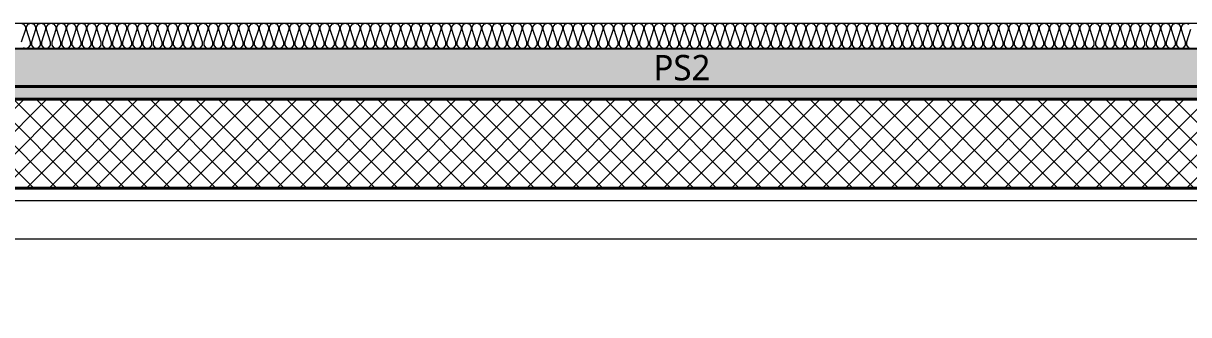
# Model space of a CAD drawing. Header units: millimetres. Extents: x 0 to 420000, y 0 to 297000.
# Drawn here: x 268913 to 273513, y 177200 to 178350 of the extents above; entities that cross this region are included whole.
import ezdxf
from ezdxf.enums import TextEntityAlignment as Align

# ---------------------------------------------------------------- set-up
doc = ezdxf.new("R2010")
doc.units = ezdxf.units.MM
doc.linetypes.add('CEN', pattern=[62, 60, -1, 0, -1])
for name, color, linetype, lineweight in [('A-AXIS-LINE', 1, 'CEN', 15), ('A-CONC-LIN1', 2, 'Continuous', 40), ('A-CONC-LIN2', 7, 'Continuous', 25), ('A-XXXX-INSL1', 15, 'Continuous', 18), ('A-XXXX-INSL2', 8, 'Continuous', 18)]:
    doc.layers.add(name, color=color, linetype=linetype, lineweight=lineweight)
doc.layers.add('A-CONC-SOLD', color=253, linetype='CEN')
doc.layers.add('A-XXXX-NPLT', color=144, linetype='Continuous', lineweight=15, plot=False)
doc.styles.add('맑은고딕', font='')
doc.styles.get('맑은고딕').set_extended_font_data('Malgun Gothic')

# ---------------------------------------------------------------- blocks, each defined once
blk = doc.blocks.new('axis(220316)')
at = {"layer": 'A-AXIS-LINE', "ltscale": 1000}
blk.add_line((4631788.1, -422118.7), (4955413.1, -422118.7), dxfattribs=at)
blk = doc.blocks.new('PS2(횡)')
at = {"layer": 'A-CONC-SOLD'}
h = blk.add_hatch(color=256, dxfattribs=at)
h.dxf.hatch_style = 1
h.paths.add_polyline_path([(1020, 0), (1020, -290), (1700, -290), (1937.4, -150), (9062.6, -150), (9300, -290), (9980, -290), (9980, 0)])
h = blk.add_hatch(color=256, dxfattribs=at)
h.dxf.hatch_style = 1
h.paths.add_polyline_path([(9980, -290), (9980, -350), (9280, -350), (9030, -200), (1970, -200), (1720, -350), (1020, -350), (1020, -290), (1700, -290), (1937.4, -150), (9062.6, -150), (9300, -290)])
at = {"layer": 'A-XXXX-INSL2'}
h = blk.add_hatch(dxfattribs=at)
h.set_pattern_fill('ANSI37', color=256, scale=20)
h.set_pattern_definition([(45, (-244012.5, -188500), (-44.90128, 44.90128), []), (135, (-244012.5, -188500), (-44.90128, -44.90128), [])])
h.paths.add_polyline_path([(1100, -550), (9900, -550), (9900, -350), (9280, -350), (9030, -200), (1970, -200), (1720, -350), (1100, -350)])
at = {"layer": 'A-CONC-LIN1', "color": 2}
for p, q in [((1320, -550), (1270, -350)), ((9680, -550), (9730, -350)), ((1320, -550), (9680, -550))]:
    blk.add_line(p, q, dxfattribs=at)
blk.add_lwpolyline([(9980, -290), (9980, -350), (9280, -350), (9030, -200), (1970, -200), (1720, -350), (1020, -350), (1020, -290), (1700, -290), (1937.4, -150), (9062.6, -150), (9300, -290)], close=True, dxfattribs=at)
at = {"layer": 'A-CONC-LIN2'}
blk.add_line((1020, 0), (9980, 0), dxfattribs=at)
at = {"layer": 'A-XXXX-INSL2'}
for p, q in [((1320, -550), (1100, -550)), ((9680, -550), (9900, -550))]:
    blk.add_line(p, q, dxfattribs=at)
at = {"layer": 'A-XXXX-NPLT'}
for p, q in [((1937.4, -150), (1020, -150)), ((9062.6, -150), (9980, -150))]:
    blk.add_line(p, q, dxfattribs=at)
at = {"layer": 'A-XXXX-NPLT', "style": '맑은고딕'}
blk.add_text('PS2', height=100, dxfattribs=at).set_placement((5500, -75), align=Align.MIDDLE)
blk = doc.blocks.new('횡3층')
at = {"layer": 'A-XXXX-INSL1'}
blk.add_lwpolyline([(4886000.6, -237918.7), (4879750.6, -237918.7), (4879750.6, -238368.7), (4879197, -238368.7), (4879117, -237788.7), (4878084.1, -237788.7), (4878004.1, -238368.7), (4877450.6, -238368.7), (4877450.6, -237918.7), (4868750.6, -237918.7), (4868750.6, -238368.7), (4868197, -238368.7), (4868117, -237788.7), (4867084.1, -237788.7), (4867004.1, -238368.7), (4866450.6, -238368.7), (4866450.6, -237918.7), (4857750.6, -237918.7)], dxfattribs=at)
at = {"layer": 'A-XXXX-INSL2'}
blk.add_line((4757250.6, -237218.7), (4889950.6, -237218.7), dxfattribs=at)
for points in [[(4870490.6, -237218.7), (4870501.6, -237222.7), (4870508.6, -237232.7), (4870508.6, -237243.7), (4870492.6, -237293.7)], [(4870499.6, -237314.7), (4870510.6, -237318.7), (4870521.6, -237314.7), (4870528.6, -237304.7), (4870528.6, -237293.7), (4870512.6, -237243.7), (4870512.6, -237232.7), (4870519.6, -237222.7), (4870530.6, -237218.7), (4870541.6, -237222.7), (4870548.6, -237232.7), (4870548.6, -237243.7), (4870532.6, -237293.7), (4870532.6, -237304.7), (4870539.6, -237314.7), (4870550.6, -237318.7), (4870561.6, -237314.7), (4870568.6, -237304.7), (4870568.6, -237293.7), (4870552.6, -237243.7), (4870552.6, -237232.7), (4870559.6, -237222.7), (4870570.6, -237218.7), (4870581.6, -237222.7), (4870588.6, -237232.7), (4870588.6, -237243.7), (4870572.6, -237293.7), (4870572.6, -237304.7), (4870579.6, -237314.7), (4870590.6, -237318.7), (4870601.6, -237314.7), (4870608.6, -237304.7), (4870608.6, -237293.7), (4870592.6, -237243.7), (4870592.6, -237232.7), (4870599.6, -237222.7), (4870610.6, -237218.7), (4870621.6, -237222.7), (4870628.6, -237232.7), (4870628.6, -237243.7), (4870612.6, -237293.7), (4870612.6, -237304.7), (4870619.6, -237314.7), (4870630.6, -237318.7), (4870641.6, -237314.7), (4870648.6, -237304.7), (4870648.6, -237293.7), (4870632.6, -237243.7), (4870632.6, -237232.7), (4870639.6, -237222.7), (4870650.6, -237218.7), (4870661.6, -237222.7), (4870668.6, -237232.7), (4870668.6, -237243.7), (4870652.6, -237293.7), (4870652.6, -237304.7), (4870659.6, -237314.7), (4870670.6, -237318.7), (4870681.6, -237314.7), (4870688.6, -237304.7), (4870688.6, -237293.7), (4870672.6, -237243.7), (4870672.6, -237232.7), (4870679.6, -237222.7), (4870690.6, -237218.7), (4870701.6, -237222.7), (4870708.6, -237232.7), (4870708.6, -237243.7), (4870692.6, -237293.7), (4870692.6, -237304.7), (4870699.6, -237314.7), (4870710.6, -237318.7), (4870721.6, -237314.7), (4870728.6, -237304.7), (4870728.6, -237293.7), (4870712.6, -237243.7), (4870712.6, -237232.7), (4870719.6, -237222.7), (4870730.6, -237218.7), (4870741.6, -237222.7), (4870748.6, -237232.7), (4870748.6, -237243.7), (4870732.6, -237293.7), (4870732.6, -237304.7), (4870739.6, -237314.7), (4870750.6, -237318.7), (4870761.6, -237314.7), (4870768.6, -237304.7), (4870768.6, -237293.7), (4870752.6, -237243.7), (4870752.6, -237232.7), (4870759.6, -237222.7), (4870770.6, -237218.7), (4870781.6, -237222.7), (4870788.6, -237232.7), (4870788.6, -237243.7), (4870772.6, -237293.7), (4870772.6, -237304.7), (4870779.6, -237314.7), (4870790.6, -237318.7), (4870801.6, -237314.7), (4870808.6, -237304.7), (4870808.6, -237293.7), (4870792.6, -237243.7), (4870792.6, -237232.7), (4870799.6, -237222.7), (4870810.6, -237218.7), (4870821.6, -237222.7), (4870828.6, -237232.7), (4870828.6, -237243.7), (4870812.6, -237293.7), (4870812.6, -237304.7), (4870819.6, -237314.7), (4870830.6, -237318.7), (4870841.6, -237314.7), (4870848.6, -237304.7), (4870848.6, -237293.7), (4870832.6, -237243.7), (4870832.6, -237232.7), (4870839.6, -237222.7), (4870850.6, -237218.7), (4870861.6, -237222.7), (4870868.6, -237232.7), (4870868.6, -237243.7), (4870852.6, -237293.7), (4870852.6, -237304.7), (4870859.6, -237314.7), (4870870.6, -237318.7), (4870881.6, -237314.7), (4870888.6, -237304.7), (4870888.6, -237293.7), (4870872.6, -237243.7), (4870872.6, -237232.7), (4870879.6, -237222.7), (4870890.6, -237218.7), (4870901.6, -237222.7), (4870908.6, -237232.7), (4870908.6, -237243.7), (4870892.6, -237293.7), (4870892.6, -237304.7), (4870899.6, -237314.7), (4870910.6, -237318.7), (4870921.6, -237314.7), (4870928.6, -237304.7), (4870928.6, -237293.7), (4870912.6, -237243.7), (4870912.6, -237232.7), (4870919.6, -237222.7), (4870930.6, -237218.7), (4870941.6, -237222.7), (4870948.6, -237232.7), (4870948.6, -237243.7), (4870932.6, -237293.7), (4870932.6, -237304.7), (4870939.6, -237314.7), (4870950.6, -237318.7), (4870961.6, -237314.7), (4870968.6, -237304.7), (4870968.6, -237293.7), (4870952.6, -237243.7), (4870952.6, -237232.7), (4870959.6, -237222.7), (4870970.6, -237218.7), (4870981.6, -237222.7), (4870988.6, -237232.7), (4870988.6, -237243.7), (4870972.6, -237293.7), (4870972.6, -237304.7), (4870979.6, -237314.7), (4870990.6, -237318.7), (4871001.6, -237314.7), (4871008.6, -237304.7), (4871008.6, -237293.7), (4870992.6, -237243.7), (4870992.6, -237232.7), (4870999.6, -237222.7), (4871010.6, -237218.7), (4871021.6, -237222.7), (4871028.6, -237232.7), (4871028.6, -237243.7), (4871012.6, -237293.7), (4871012.6, -237304.7), (4871019.6, -237314.7), (4871030.6, -237318.7), (4871041.6, -237314.7), (4871048.6, -237304.7), (4871048.6, -237293.7), (4871032.6, -237243.7), (4871032.6, -237232.7), (4871039.6, -237222.7), (4871050.6, -237218.7), (4871061.6, -237222.7), (4871068.6, -237232.7), (4871068.6, -237243.7), (4871052.6, -237293.7), (4871052.6, -237304.7), (4871059.6, -237314.7), (4871070.6, -237318.7), (4871081.6, -237314.7), (4871088.6, -237304.7), (4871088.6, -237293.7), (4871072.6, -237243.7), (4871072.6, -237232.7), (4871079.6, -237222.7), (4871090.6, -237218.7), (4871101.6, -237222.7), (4871108.6, -237232.7), (4871108.6, -237243.7), (4871092.6, -237293.7), (4871092.6, -237304.7), (4871099.6, -237314.7), (4871110.6, -237318.7), (4871121.6, -237314.7), (4871128.6, -237304.7), (4871128.6, -237293.7), (4871112.6, -237243.7), (4871112.6, -237232.7), (4871119.6, -237222.7), (4871130.6, -237218.7), (4871141.6, -237222.7), (4871148.6, -237232.7), (4871148.6, -237243.7), (4871132.6, -237293.7), (4871132.6, -237304.7), (4871139.6, -237314.7), (4871150.6, -237318.7), (4871161.6, -237314.7), (4871168.6, -237304.7), (4871168.6, -237293.7), (4871152.6, -237243.7), (4871152.6, -237232.7), (4871159.6, -237222.7), (4871170.6, -237218.7), (4871181.6, -237222.7), (4871188.6, -237232.7), (4871188.6, -237243.7), (4871172.6, -237293.7), (4871172.6, -237304.7), (4871179.6, -237314.7), (4871190.6, -237318.7), (4871201.6, -237314.7), (4871208.6, -237304.7), (4871208.6, -237293.7), (4871192.6, -237243.7), (4871192.6, -237232.7), (4871199.6, -237222.7), (4871210.6, -237218.7), (4871221.6, -237222.7), (4871228.6, -237232.7), (4871228.6, -237243.7), (4871212.6, -237293.7), (4871212.6, -237304.7), (4871219.6, -237314.7), (4871230.6, -237318.7), (4871241.6, -237314.7), (4871248.6, -237304.7), (4871248.6, -237293.7), (4871232.6, -237243.7), (4871232.6, -237232.7), (4871239.6, -237222.7), (4871250.6, -237218.7), (4871261.6, -237222.7), (4871268.6, -237232.7), (4871268.6, -237243.7), (4871252.6, -237293.7), (4871252.6, -237304.7), (4871259.6, -237314.7), (4871270.6, -237318.7), (4871281.6, -237314.7), (4871288.6, -237304.7), (4871288.6, -237293.7), (4871272.6, -237243.7), (4871272.6, -237232.7), (4871279.6, -237222.7), (4871290.6, -237218.7), (4871301.6, -237222.7), (4871308.6, -237232.7), (4871308.6, -237243.7), (4871292.6, -237293.7), (4871292.6, -237304.7), (4871299.6, -237314.7), (4871310.6, -237318.7), (4871321.6, -237314.7), (4871328.6, -237304.7), (4871328.6, -237293.7), (4871312.6, -237243.7), (4871312.6, -237232.7), (4871319.6, -237222.7), (4871330.6, -237218.7), (4871341.6, -237222.7), (4871348.6, -237232.7), (4871348.6, -237243.7), (4871332.6, -237293.7), (4871332.6, -237304.7), (4871339.6, -237314.7), (4871350.6, -237318.7), (4871361.6, -237314.7), (4871368.6, -237304.7), (4871368.6, -237293.7), (4871352.6, -237243.7), (4871352.6, -237232.7), (4871359.6, -237222.7), (4871370.6, -237218.7), (4871381.6, -237222.7), (4871388.6, -237232.7), (4871388.6, -237243.7), (4871372.6, -237293.7), (4871372.6, -237304.7), (4871379.6, -237314.7), (4871390.6, -237318.7), (4871401.6, -237314.7), (4871408.6, -237304.7), (4871408.6, -237293.7), (4871392.6, -237243.7), (4871392.6, -237232.7), (4871399.6, -237222.7), (4871410.6, -237218.7), (4871421.6, -237222.7), (4871428.6, -237232.7), (4871428.6, -237243.7), (4871412.6, -237293.7), (4871412.6, -237304.7), (4871419.6, -237314.7), (4871430.6, -237318.7), (4871441.6, -237314.7), (4871448.6, -237304.7), (4871448.6, -237293.7), (4871432.6, -237243.7), (4871432.6, -237232.7), (4871439.6, -237222.7), (4871450.6, -237218.7), (4871461.6, -237222.7), (4871468.6, -237232.7), (4871468.6, -237243.7), (4871452.6, -237293.7), (4871452.6, -237304.7), (4871459.6, -237314.7), (4871470.6, -237318.7), (4871481.6, -237314.7), (4871488.6, -237304.7), (4871488.6, -237293.7), (4871472.6, -237243.7), (4871472.6, -237232.7), (4871479.6, -237222.7), (4871490.6, -237218.7), (4871501.6, -237222.7), (4871508.6, -237232.7), (4871508.6, -237243.7), (4871492.6, -237293.7), (4871492.6, -237304.7), (4871499.6, -237314.7), (4871510.6, -237318.7), (4871521.6, -237314.7), (4871528.6, -237304.7), (4871528.6, -237293.7), (4871512.6, -237243.7), (4871512.6, -237232.7), (4871519.6, -237222.7), (4871530.6, -237218.7), (4871541.6, -237222.7), (4871548.6, -237232.7), (4871548.6, -237243.7), (4871532.6, -237293.7), (4871532.6, -237304.7), (4871539.6, -237314.7), (4871550.6, -237318.7), (4871561.6, -237314.7), (4871568.6, -237304.7), (4871568.6, -237293.7), (4871552.6, -237243.7), (4871552.6, -237232.7), (4871559.6, -237222.7), (4871570.6, -237218.7), (4871581.6, -237222.7), (4871588.6, -237232.7), (4871588.6, -237243.7), (4871572.6, -237293.7), (4871572.6, -237304.7), (4871579.6, -237314.7), (4871590.6, -237318.7), (4871601.6, -237314.7), (4871608.6, -237304.7), (4871608.6, -237293.7), (4871592.6, -237243.7), (4871592.6, -237232.7), (4871599.6, -237222.7), (4871610.6, -237218.7), (4871621.6, -237222.7), (4871628.6, -237232.7), (4871628.6, -237243.7), (4871612.6, -237293.7), (4871612.6, -237304.7), (4871619.6, -237314.7), (4871630.6, -237318.7), (4871641.6, -237314.7), (4871648.6, -237304.7), (4871648.6, -237293.7), (4871632.6, -237243.7), (4871632.6, -237232.7), (4871639.6, -237222.7), (4871650.6, -237218.7), (4871661.6, -237222.7), (4871668.6, -237232.7), (4871668.6, -237243.7), (4871652.6, -237293.7), (4871652.6, -237304.7), (4871659.6, -237314.7), (4871670.6, -237318.7), (4871681.6, -237314.7), (4871688.6, -237304.7), (4871688.6, -237293.7), (4871672.6, -237243.7), (4871672.6, -237232.7), (4871679.6, -237222.7), (4871690.6, -237218.7), (4871701.6, -237222.7), (4871708.6, -237232.7), (4871708.6, -237243.7), (4871692.6, -237293.7), (4871692.6, -237304.7), (4871699.6, -237314.7), (4871710.6, -237318.7), (4871721.6, -237314.7), (4871728.6, -237304.7), (4871728.6, -237293.7), (4871712.6, -237243.7), (4871712.6, -237232.7), (4871719.6, -237222.7), (4871730.6, -237218.7), (4871741.6, -237222.7), (4871748.6, -237232.7), (4871748.6, -237243.7), (4871732.6, -237293.7), (4871732.6, -237304.7), (4871739.6, -237314.7), (4871750.6, -237318.7), (4871761.6, -237314.7), (4871768.6, -237304.7), (4871768.6, -237293.7), (4871752.6, -237243.7), (4871752.6, -237232.7), (4871759.6, -237222.7), (4871770.6, -237218.7), (4871781.6, -237222.7), (4871788.6, -237232.7), (4871788.6, -237243.7), (4871772.6, -237293.7), (4871772.6, -237304.7), (4871779.6, -237314.7), (4871790.6, -237318.7), (4871801.6, -237314.7), (4871808.6, -237304.7), (4871808.6, -237293.7), (4871792.6, -237243.7), (4871792.6, -237232.7), (4871799.6, -237222.7), (4871810.6, -237218.7), (4871821.6, -237222.7), (4871828.6, -237232.7), (4871828.6, -237243.7), (4871812.6, -237293.7), (4871812.6, -237304.7), (4871819.6, -237314.7), (4871830.6, -237318.7), (4871841.6, -237314.7), (4871848.6, -237304.7), (4871848.6, -237293.7), (4871832.6, -237243.7), (4871832.6, -237232.7), (4871839.6, -237222.7), (4871850.6, -237218.7), (4871861.6, -237222.7), (4871868.6, -237232.7), (4871868.6, -237243.7), (4871852.6, -237293.7), (4871852.6, -237304.7), (4871859.6, -237314.7), (4871870.6, -237318.7), (4871881.6, -237314.7), (4871888.6, -237304.7), (4871888.6, -237293.7), (4871872.6, -237243.7), (4871872.6, -237232.7), (4871879.6, -237222.7), (4871890.6, -237218.7), (4871901.6, -237222.7), (4871908.6, -237232.7), (4871908.6, -237243.7), (4871892.6, -237293.7), (4871892.6, -237304.7), (4871899.6, -237314.7), (4871910.6, -237318.7), (4871921.6, -237314.7), (4871928.6, -237304.7), (4871928.6, -237293.7), (4871912.6, -237243.7), (4871912.6, -237232.7), (4871919.6, -237222.7), (4871930.6, -237218.7), (4871941.6, -237222.7), (4871948.6, -237232.7), (4871948.6, -237243.7), (4871932.6, -237293.7), (4871932.6, -237304.7), (4871939.6, -237314.7), (4871950.6, -237318.7), (4871961.6, -237314.7), (4871968.6, -237304.7), (4871968.6, -237293.7), (4871952.6, -237243.7), (4871952.6, -237232.7), (4871959.6, -237222.7), (4871970.6, -237218.7), (4871981.6, -237222.7), (4871988.6, -237232.7), (4871988.6, -237243.7), (4871972.6, -237293.7), (4871972.6, -237304.7), (4871979.6, -237314.7), (4871990.6, -237318.7), (4872001.6, -237314.7), (4872008.6, -237304.7), (4872008.6, -237293.7), (4871992.6, -237243.7), (4871992.6, -237232.7), (4871999.6, -237222.7), (4872010.6, -237218.7), (4872021.6, -237222.7), (4872028.6, -237232.7), (4872028.6, -237243.7), (4872012.6, -237293.7), (4872012.6, -237304.7), (4872019.6, -237314.7), (4872030.6, -237318.7), (4872041.6, -237314.7), (4872048.6, -237304.7), (4872048.6, -237293.7), (4872032.6, -237243.7), (4872032.6, -237232.7), (4872039.6, -237222.7), (4872050.6, -237218.7), (4872061.6, -237222.7), (4872068.6, -237232.7), (4872068.6, -237243.7), (4872052.6, -237293.7), (4872052.6, -237304.7), (4872059.6, -237314.7), (4872070.6, -237318.7), (4872081.6, -237314.7), (4872088.6, -237304.7), (4872088.6, -237293.7), (4872072.6, -237243.7), (4872072.6, -237232.7), (4872079.6, -237222.7), (4872090.6, -237218.7), (4872101.6, -237222.7), (4872108.6, -237232.7), (4872108.6, -237243.7), (4872092.6, -237293.7), (4872092.6, -237304.7), (4872099.6, -237314.7), (4872110.6, -237318.7), (4872121.6, -237314.7), (4872128.6, -237304.7), (4872128.6, -237293.7), (4872112.6, -237243.7), (4872112.6, -237232.7), (4872119.6, -237222.7), (4872130.6, -237218.7), (4872141.6, -237222.7), (4872148.6, -237232.7), (4872148.6, -237243.7), (4872132.6, -237293.7), (4872132.6, -237304.7), (4872139.6, -237314.7), (4872150.6, -237318.7), (4872161.6, -237314.7), (4872168.6, -237304.7), (4872168.6, -237293.7), (4872152.6, -237243.7), (4872152.6, -237232.7), (4872159.6, -237222.7), (4872170.6, -237218.7), (4872181.6, -237222.7), (4872188.6, -237232.7), (4872188.6, -237243.7), (4872172.6, -237293.7), (4872172.6, -237304.7), (4872179.6, -237314.7), (4872190.6, -237318.7), (4872201.6, -237314.7), (4872208.6, -237304.7), (4872208.6, -237293.7), (4872192.6, -237243.7), (4872192.6, -237232.7), (4872199.6, -237222.7), (4872210.6, -237218.7), (4872221.6, -237222.7), (4872228.6, -237232.7), (4872228.6, -237243.7), (4872212.6, -237293.7), (4872212.6, -237304.7), (4872219.6, -237314.7), (4872230.6, -237318.7), (4872241.6, -237314.7), (4872248.6, -237304.7), (4872248.6, -237293.7), (4872232.6, -237243.7), (4872232.6, -237232.7), (4872239.6, -237222.7), (4872250.6, -237218.7), (4872261.6, -237222.7), (4872268.6, -237232.7), (4872268.6, -237243.7), (4872252.6, -237293.7), (4872252.6, -237304.7), (4872259.6, -237314.7), (4872270.6, -237318.7), (4872281.6, -237314.7), (4872288.6, -237304.7), (4872288.6, -237293.7), (4872272.6, -237243.7), (4872272.6, -237232.7), (4872279.6, -237222.7), (4872290.6, -237218.7), (4872301.6, -237222.7), (4872308.6, -237232.7), (4872308.6, -237243.7), (4872292.6, -237293.7), (4872292.6, -237304.7), (4872299.6, -237314.7), (4872310.6, -237318.7), (4872321.6, -237314.7), (4872328.6, -237304.7), (4872328.6, -237293.7), (4872312.6, -237243.7), (4872312.6, -237232.7), (4872319.6, -237222.7), (4872330.6, -237218.7), (4872341.6, -237222.7), (4872348.6, -237232.7), (4872348.6, -237243.7), (4872332.6, -237293.7), (4872332.6, -237304.7), (4872339.6, -237314.7), (4872350.6, -237318.7), (4872361.6, -237314.7), (4872368.6, -237304.7), (4872368.6, -237293.7), (4872352.6, -237243.7), (4872352.6, -237232.7), (4872359.6, -237222.7), (4872370.6, -237218.7), (4872381.6, -237222.7), (4872388.6, -237232.7), (4872388.6, -237243.7), (4872372.6, -237293.7), (4872372.6, -237304.7), (4872379.6, -237314.7), (4872390.6, -237318.7), (4872401.6, -237314.7), (4872408.6, -237304.7), (4872408.6, -237293.7), (4872392.6, -237243.7), (4872392.6, -237232.7), (4872399.6, -237222.7), (4872410.6, -237218.7), (4872421.6, -237222.7), (4872428.6, -237232.7), (4872428.6, -237243.7), (4872412.6, -237293.7), (4872412.6, -237304.7), (4872419.6, -237314.7), (4872430.6, -237318.7), (4872441.6, -237314.7), (4872448.6, -237304.7), (4872448.6, -237293.7), (4872432.6, -237243.7), (4872432.6, -237232.7), (4872439.6, -237222.7), (4872450.6, -237218.7), (4872461.6, -237222.7), (4872468.6, -237232.7), (4872468.6, -237243.7), (4872452.6, -237293.7), (4872452.6, -237304.7), (4872459.6, -237314.7), (4872470.6, -237318.7), (4872481.6, -237314.7), (4872488.6, -237304.7), (4872488.6, -237293.7), (4872472.6, -237243.7), (4872472.6, -237232.7), (4872479.6, -237222.7), (4872490.6, -237218.7), (4872501.6, -237222.7), (4872508.6, -237232.7), (4872508.6, -237243.7), (4872492.6, -237293.7), (4872492.6, -237304.7), (4872499.6, -237314.7), (4872510.6, -237318.7), (4872521.6, -237314.7), (4872528.6, -237304.7), (4872528.6, -237293.7), (4872512.6, -237243.7), (4872512.6, -237232.7), (4872519.6, -237222.7), (4872530.6, -237218.7), (4872541.6, -237222.7), (4872548.6, -237232.7), (4872548.6, -237243.7), (4872532.6, -237293.7), (4872532.6, -237304.7), (4872539.6, -237314.7), (4872550.6, -237318.7), (4872561.6, -237314.7), (4872568.6, -237304.7), (4872568.6, -237293.7), (4872552.6, -237243.7), (4872552.6, -237232.7), (4872559.6, -237222.7), (4872570.6, -237218.7), (4872581.6, -237222.7), (4872588.6, -237232.7), (4872588.6, -237243.7), (4872572.6, -237293.7), (4872572.6, -237304.7), (4872579.6, -237314.7), (4872590.6, -237318.7), (4872601.6, -237314.7), (4872608.6, -237304.7), (4872608.6, -237293.7), (4872592.6, -237243.7), (4872592.6, -237232.7), (4872599.6, -237222.7), (4872610.6, -237218.7), (4872621.6, -237222.7), (4872628.6, -237232.7), (4872628.6, -237243.7), (4872612.6, -237293.7), (4872612.6, -237304.7), (4872619.6, -237314.7), (4872630.6, -237318.7), (4872641.6, -237314.7), (4872648.6, -237304.7), (4872648.6, -237293.7), (4872632.6, -237243.7), (4872632.6, -237232.7), (4872639.6, -237222.7), (4872650.6, -237218.7), (4872661.6, -237222.7), (4872668.6, -237232.7), (4872668.6, -237243.7), (4872652.6, -237293.7), (4872652.6, -237304.7), (4872659.6, -237314.7), (4872670.6, -237318.7), (4872681.6, -237314.7), (4872688.6, -237304.7), (4872688.6, -237293.7), (4872672.6, -237243.7), (4872672.6, -237232.7), (4872679.6, -237222.7), (4872690.6, -237218.7), (4872701.6, -237222.7), (4872708.6, -237232.7), (4872708.6, -237243.7), (4872692.6, -237293.7), (4872692.6, -237304.7), (4872699.6, -237314.7), (4872710.6, -237318.7), (4872721.6, -237314.7), (4872728.6, -237304.7), (4872728.6, -237293.7), (4872712.6, -237243.7), (4872712.6, -237232.7), (4872719.6, -237222.7), (4872730.6, -237218.7), (4872741.6, -237222.7), (4872748.6, -237232.7), (4872748.6, -237243.7), (4872732.6, -237293.7), (4872732.6, -237304.7), (4872739.6, -237314.7), (4872750.6, -237318.7), (4872761.6, -237314.7), (4872768.6, -237304.7), (4872768.6, -237293.7), (4872752.6, -237243.7), (4872752.6, -237232.7), (4872759.6, -237222.7), (4872770.6, -237218.7), (4872781.6, -237222.7), (4872788.6, -237232.7), (4872788.6, -237243.7), (4872772.6, -237293.7), (4872772.6, -237304.7), (4872779.6, -237314.7), (4872790.6, -237318.7), (4872801.6, -237314.7), (4872808.6, -237304.7), (4872808.6, -237293.7), (4872792.6, -237243.7), (4872792.6, -237232.7), (4872799.6, -237222.7), (4872810.6, -237218.7), (4872821.6, -237222.7), (4872828.6, -237232.7), (4872828.6, -237243.7), (4872812.6, -237293.7), (4872812.6, -237304.7), (4872819.6, -237314.7), (4872830.6, -237318.7), (4872841.6, -237314.7), (4872848.6, -237304.7), (4872848.6, -237293.7), (4872832.6, -237243.7), (4872832.6, -237232.7), (4872839.6, -237222.7), (4872850.6, -237218.7), (4872861.6, -237222.7), (4872868.6, -237232.7), (4872868.6, -237243.7), (4872852.6, -237293.7), (4872852.6, -237304.7), (4872859.6, -237314.7), (4872870.6, -237318.7), (4872881.6, -237314.7), (4872888.6, -237304.7), (4872888.6, -237293.7), (4872872.6, -237243.7), (4872872.6, -237232.7), (4872879.6, -237222.7), (4872890.6, -237218.7), (4872901.6, -237222.7), (4872908.6, -237232.7), (4872908.6, -237243.7), (4872892.6, -237293.7), (4872892.6, -237304.7), (4872899.6, -237314.7), (4872910.6, -237318.7), (4872921.6, -237314.7), (4872928.6, -237304.7), (4872928.6, -237293.7), (4872912.6, -237243.7), (4872912.6, -237232.7), (4872919.6, -237222.7), (4872930.6, -237218.7), (4872941.6, -237222.7), (4872948.6, -237232.7), (4872948.6, -237243.7), (4872932.6, -237293.7), (4872932.6, -237304.7), (4872939.6, -237314.7), (4872950.6, -237318.7), (4872961.6, -237314.7), (4872968.6, -237304.7), (4872968.6, -237293.7), (4872952.6, -237243.7), (4872952.6, -237232.7), (4872959.6, -237222.7), (4872970.6, -237218.7), (4872981.6, -237222.7), (4872988.6, -237232.7), (4872988.6, -237243.7), (4872972.6, -237293.7), (4872972.6, -237304.7), (4872979.6, -237314.7), (4872990.6, -237318.7), (4873001.6, -237314.7), (4873008.6, -237304.7), (4873008.6, -237293.7), (4872992.6, -237243.7), (4872992.6, -237232.7), (4872999.6, -237222.7), (4873010.6, -237218.7), (4873021.6, -237222.7), (4873028.6, -237232.7), (4873028.6, -237243.7), (4873012.6, -237293.7), (4873012.6, -237304.7), (4873019.6, -237314.7), (4873030.6, -237318.7), (4873041.6, -237314.7), (4873048.6, -237304.7), (4873048.6, -237293.7), (4873032.6, -237243.7), (4873032.6, -237232.7), (4873039.6, -237222.7), (4873050.6, -237218.7), (4873061.6, -237222.7), (4873068.6, -237232.7), (4873068.6, -237243.7), (4873052.6, -237293.7), (4873052.6, -237304.7), (4873059.6, -237314.7), (4873070.6, -237318.7), (4873081.6, -237314.7), (4873088.6, -237304.7), (4873088.6, -237293.7), (4873072.6, -237243.7), (4873072.6, -237232.7), (4873079.6, -237222.7), (4873090.6, -237218.7), (4873101.6, -237222.7), (4873108.6, -237232.7), (4873108.6, -237243.7), (4873092.6, -237293.7), (4873092.6, -237304.7), (4873099.6, -237314.7), (4873110.6, -237318.7), (4873121.6, -237314.7), (4873128.6, -237304.7), (4873128.6, -237293.7), (4873112.6, -237243.7), (4873112.6, -237232.7), (4873119.6, -237222.7), (4873130.6, -237218.7), (4873141.6, -237222.7), (4873148.6, -237232.7), (4873148.6, -237243.7), (4873132.6, -237293.7), (4873132.6, -237304.7), (4873139.6, -237314.7), (4873150.6, -237318.7), (4873161.6, -237314.7), (4873168.6, -237304.7), (4873168.6, -237293.7), (4873152.6, -237243.7), (4873152.6, -237232.7), (4873159.6, -237222.7), (4873170.6, -237218.7), (4873181.6, -237222.7), (4873188.6, -237232.7), (4873188.6, -237243.7), (4873172.6, -237293.7), (4873172.6, -237304.7), (4873179.6, -237314.7), (4873190.6, -237318.7), (4873201.6, -237314.7), (4873208.6, -237304.7), (4873208.6, -237293.7), (4873192.6, -237243.7), (4873192.6, -237232.7), (4873199.6, -237222.7), (4873210.6, -237218.7), (4873221.6, -237222.7), (4873228.6, -237232.7), (4873228.6, -237243.7), (4873212.6, -237293.7), (4873212.6, -237304.7), (4873219.6, -237314.7), (4873230.6, -237318.7), (4873241.6, -237314.7), (4873248.6, -237304.7), (4873248.6, -237293.7), (4873232.6, -237243.7), (4873232.6, -237232.7), (4873239.6, -237222.7), (4873250.6, -237218.7), (4873261.6, -237222.7), (4873268.6, -237232.7), (4873268.6, -237243.7), (4873252.6, -237293.7), (4873252.6, -237304.7), (4873259.6, -237314.7), (4873270.6, -237318.7), (4873281.6, -237314.7), (4873288.6, -237304.7), (4873288.6, -237293.7), (4873272.6, -237243.7), (4873272.6, -237232.7), (4873279.6, -237222.7), (4873290.6, -237218.7), (4873301.6, -237222.7), (4873308.6, -237232.7), (4873308.6, -237243.7), (4873292.6, -237293.7), (4873292.6, -237304.7), (4873299.6, -237314.7), (4873310.6, -237318.7), (4873321.6, -237314.7), (4873328.6, -237304.7), (4873328.6, -237293.7), (4873312.6, -237243.7), (4873312.6, -237232.7), (4873319.6, -237222.7), (4873330.6, -237218.7), (4873341.6, -237222.7), (4873348.6, -237232.7), (4873348.6, -237243.7), (4873332.6, -237293.7), (4873332.6, -237304.7), (4873339.6, -237314.7), (4873350.6, -237318.7), (4873361.6, -237314.7), (4873368.6, -237304.7), (4873368.6, -237293.7), (4873352.6, -237243.7), (4873352.6, -237232.7), (4873359.6, -237222.7), (4873370.6, -237218.7), (4873381.6, -237222.7), (4873388.6, -237232.7), (4873388.6, -237243.7), (4873372.6, -237293.7), (4873372.6, -237304.7), (4873379.6, -237314.7), (4873390.6, -237318.7), (4873401.6, -237314.7), (4873408.6, -237304.7), (4873408.6, -237293.7), (4873392.6, -237243.7), (4873392.6, -237232.7), (4873399.6, -237222.7), (4873410.6, -237218.7), (4873421.6, -237222.7), (4873428.6, -237232.7), (4873428.6, -237243.7), (4873412.6, -237293.7), (4873412.6, -237304.7), (4873419.6, -237314.7), (4873430.6, -237318.7), (4873441.6, -237314.7), (4873448.6, -237304.7), (4873448.6, -237293.7), (4873432.6, -237243.7), (4873432.6, -237232.7), (4873439.6, -237222.7), (4873450.6, -237218.7), (4873461.6, -237222.7), (4873468.6, -237232.7), (4873468.6, -237243.7), (4873452.6, -237293.7), (4873452.6, -237304.7), (4873459.6, -237314.7), (4873470.6, -237318.7), (4873481.6, -237314.7), (4873488.6, -237304.7), (4873488.6, -237293.7), (4873472.6, -237243.7), (4873472.6, -237232.7), (4873479.6, -237222.7), (4873490.6, -237218.7), (4873501.6, -237222.7), (4873508.6, -237232.7), (4873508.6, -237243.7), (4873492.6, -237293.7), (4873492.6, -237304.7), (4873499.6, -237314.7), (4873510.6, -237318.7), (4873521.6, -237314.7), (4873528.6, -237304.7), (4873528.6, -237293.7), (4873512.6, -237243.7), (4873512.6, -237232.7), (4873519.6, -237222.7), (4873530.6, -237218.7), (4873541.6, -237222.7), (4873548.6, -237232.7), (4873548.6, -237243.7), (4873532.6, -237293.7), (4873532.6, -237304.7), (4873539.6, -237314.7), (4873550.6, -237318.7), (4873561.6, -237314.7), (4873568.6, -237304.7), (4873568.6, -237293.7), (4873552.6, -237243.7), (4873552.6, -237232.7), (4873559.6, -237222.7), (4873570.6, -237218.7), (4873581.6, -237222.7), (4873588.6, -237232.7), (4873588.6, -237243.7), (4873572.6, -237293.7), (4873572.6, -237304.7), (4873579.6, -237314.7), (4873590.6, -237318.7), (4873601.6, -237314.7), (4873608.6, -237304.7), (4873608.6, -237293.7), (4873592.6, -237243.7), (4873592.6, -237232.7), (4873599.6, -237222.7), (4873610.6, -237218.7), (4873621.6, -237222.7), (4873628.6, -237232.7), (4873628.6, -237243.7), (4873612.6, -237293.7), (4873612.6, -237304.7), (4873619.6, -237314.7), (4873630.6, -237318.7), (4873641.6, -237314.7), (4873648.6, -237304.7), (4873648.6, -237293.7), (4873632.6, -237243.7), (4873632.6, -237232.7), (4873639.6, -237222.7), (4873650.6, -237218.7), (4873661.6, -237222.7), (4873668.6, -237232.7), (4873668.6, -237243.7), (4873652.6, -237293.7), (4873652.6, -237304.7), (4873659.6, -237314.7), (4873670.6, -237318.7), (4873681.6, -237314.7), (4873688.6, -237304.7), (4873688.6, -237293.7), (4873672.6, -237243.7), (4873672.6, -237232.7), (4873679.6, -237222.7), (4873690.6, -237218.7), (4873701.6, -237222.7), (4873708.6, -237232.7), (4873708.6, -237243.7), (4873692.6, -237293.7), (4873692.6, -237304.7), (4873699.6, -237314.7), (4873710.6, -237318.7), (4873721.6, -237314.7), (4873728.6, -237304.7), (4873728.6, -237293.7), (4873712.6, -237243.7), (4873712.6, -237232.7), (4873719.6, -237222.7), (4873730.6, -237218.7), (4873741.6, -237222.7), (4873748.6, -237232.7), (4873748.6, -237243.7), (4873732.6, -237293.7), (4873732.6, -237304.7), (4873739.6, -237314.7), (4873750.6, -237318.7), (4873761.6, -237314.7), (4873768.6, -237304.7), (4873768.6, -237293.7), (4873752.6, -237243.7), (4873752.6, -237232.7), (4873759.6, -237222.7), (4873770.6, -237218.7), (4873781.6, -237222.7), (4873788.6, -237232.7), (4873788.6, -237243.7), (4873772.6, -237293.7), (4873772.6, -237304.7), (4873779.6, -237314.7), (4873790.6, -237318.7), (4873801.6, -237314.7), (4873808.6, -237304.7), (4873808.6, -237293.7), (4873792.6, -237243.7), (4873792.6, -237232.7), (4873799.6, -237222.7), (4873810.6, -237218.7), (4873821.6, -237222.7), (4873828.6, -237232.7), (4873828.6, -237243.7), (4873812.6, -237293.7), (4873812.6, -237304.7), (4873819.6, -237314.7), (4873830.6, -237318.7), (4873841.6, -237314.7), (4873848.6, -237304.7), (4873848.6, -237293.7), (4873832.6, -237243.7), (4873832.6, -237232.7), (4873839.6, -237222.7), (4873850.6, -237218.7), (4873861.6, -237222.7), (4873868.6, -237232.7), (4873868.6, -237243.7), (4873852.6, -237293.7), (4873852.6, -237304.7), (4873859.6, -237314.7), (4873870.6, -237318.7), (4873881.6, -237314.7), (4873888.6, -237304.7), (4873888.6, -237293.7), (4873872.6, -237243.7), (4873872.6, -237232.7), (4873879.6, -237222.7), (4873890.6, -237218.7), (4873901.6, -237222.7), (4873908.6, -237232.7), (4873908.6, -237243.7), (4873892.6, -237293.7), (4873892.6, -237304.7), (4873899.6, -237314.7), (4873910.6, -237318.7), (4873921.6, -237314.7), (4873928.6, -237304.7), (4873928.6, -237293.7), (4873912.6, -237243.7), (4873912.6, -237232.7), (4873919.6, -237222.7), (4873930.6, -237218.7), (4873941.6, -237222.7), (4873948.6, -237232.7), (4873948.6, -237243.7), (4873932.6, -237293.7), (4873932.6, -237304.7), (4873939.6, -237314.7), (4873950.6, -237318.7), (4873961.6, -237314.7), (4873968.6, -237304.7), (4873968.6, -237293.7), (4873952.6, -237243.7), (4873952.6, -237232.7), (4873959.6, -237222.7), (4873970.6, -237218.7), (4873981.6, -237222.7), (4873988.6, -237232.7), (4873988.6, -237243.7), (4873972.6, -237293.7), (4873972.6, -237304.7), (4873979.6, -237314.7), (4873990.6, -237318.7), (4874001.6, -237314.7), (4874008.6, -237304.7), (4874008.6, -237293.7), (4873992.6, -237243.7), (4873992.6, -237232.7), (4873999.6, -237222.7), (4874010.6, -237218.7), (4874021.6, -237222.7), (4874028.6, -237232.7), (4874028.6, -237243.7), (4874012.6, -237293.7), (4874012.6, -237304.7), (4874019.6, -237314.7), (4874030.6, -237318.7), (4874041.6, -237314.7), (4874048.6, -237304.7), (4874048.6, -237293.7), (4874032.6, -237243.7), (4874032.6, -237232.7), (4874039.6, -237222.7), (4874050.6, -237218.7), (4874061.6, -237222.7), (4874068.6, -237232.7), (4874068.6, -237243.7), (4874052.6, -237293.7), (4874052.6, -237304.7), (4874059.6, -237314.7), (4874070.6, -237318.7), (4874081.6, -237314.7), (4874088.6, -237304.7), (4874088.6, -237293.7), (4874072.6, -237243.7), (4874072.6, -237232.7), (4874079.6, -237222.7), (4874090.6, -237218.7), (4874101.6, -237222.7), (4874108.6, -237232.7), (4874108.6, -237243.7), (4874092.6, -237293.7), (4874092.6, -237304.7), (4874099.6, -237314.7), (4874110.6, -237318.7), (4874121.6, -237314.7), (4874128.6, -237304.7), (4874128.6, -237293.7), (4874112.6, -237243.7), (4874112.6, -237232.7), (4874119.6, -237222.7), (4874130.6, -237218.7), (4874141.6, -237222.7), (4874148.6, -237232.7), (4874148.6, -237243.7), (4874132.6, -237293.7), (4874132.6, -237304.7), (4874139.6, -237314.7), (4874150.6, -237318.7), (4874161.6, -237314.7), (4874168.6, -237304.7), (4874168.6, -237293.7), (4874152.6, -237243.7), (4874152.6, -237232.7), (4874159.6, -237222.7), (4874170.6, -237218.7), (4874181.6, -237222.7), (4874188.6, -237232.7), (4874188.6, -237243.7), (4874172.6, -237293.7), (4874172.6, -237304.7), (4874179.6, -237314.7), (4874190.6, -237318.7), (4874201.6, -237314.7), (4874208.6, -237304.7), (4874208.6, -237293.7), (4874192.6, -237243.7), (4874192.6, -237232.7), (4874199.6, -237222.7), (4874210.6, -237218.7), (4874221.6, -237222.7), (4874228.6, -237232.7), (4874228.6, -237243.7), (4874212.6, -237293.7), (4874212.6, -237304.7), (4874219.6, -237314.7), (4874230.6, -237318.7), (4874241.6, -237314.7), (4874248.6, -237304.7), (4874248.6, -237293.7), (4874232.6, -237243.7), (4874232.6, -237232.7), (4874239.6, -237222.7), (4874250.6, -237218.7), (4874261.6, -237222.7), (4874268.6, -237232.7), (4874268.6, -237243.7), (4874252.6, -237293.7), (4874252.6, -237304.7), (4874259.6, -237314.7), (4874270.6, -237318.7), (4874281.6, -237314.7), (4874288.6, -237304.7), (4874288.6, -237293.7), (4874272.6, -237243.7), (4874272.6, -237232.7), (4874279.6, -237222.7), (4874290.6, -237218.7), (4874301.6, -237222.7), (4874308.6, -237232.7), (4874308.6, -237243.7), (4874292.6, -237293.7), (4874292.6, -237304.7), (4874299.6, -237314.7), (4874310.6, -237318.7), (4874321.6, -237314.7), (4874328.6, -237304.7), (4874328.6, -237293.7), (4874312.6, -237243.7), (4874312.6, -237232.7), (4874319.6, -237222.7), (4874330.6, -237218.7), (4874341.6, -237222.7), (4874348.6, -237232.7), (4874348.6, -237243.7), (4874332.6, -237293.7), (4874332.6, -237304.7), (4874339.6, -237314.7), (4874350.6, -237318.7), (4874361.6, -237314.7), (4874368.6, -237304.7), (4874368.6, -237293.7), (4874352.6, -237243.7), (4874352.6, -237232.7), (4874359.6, -237222.7), (4874370.6, -237218.7), (4874381.6, -237222.7), (4874388.6, -237232.7), (4874388.6, -237243.7), (4874372.6, -237293.7), (4874372.6, -237304.7), (4874379.6, -237314.7), (4874390.6, -237318.7), (4874401.6, -237314.7), (4874408.6, -237304.7), (4874408.6, -237293.7), (4874392.6, -237243.7), (4874392.6, -237232.7), (4874399.6, -237222.7), (4874410.6, -237218.7), (4874421.6, -237222.7), (4874428.6, -237232.7), (4874428.6, -237243.7), (4874412.6, -237293.7), (4874412.6, -237304.7), (4874419.6, -237314.7), (4874430.6, -237318.7), (4874441.6, -237314.7), (4874448.6, -237304.7), (4874448.6, -237293.7), (4874432.6, -237243.7), (4874432.6, -237232.7), (4874439.6, -237222.7), (4874450.6, -237218.7), (4874461.6, -237222.7), (4874468.6, -237232.7), (4874468.6, -237243.7), (4874452.6, -237293.7), (4874452.6, -237304.7), (4874459.6, -237314.7), (4874470.6, -237318.7), (4874481.6, -237314.7), (4874488.6, -237304.7), (4874488.6, -237293.7), (4874472.6, -237243.7), (4874472.6, -237232.7), (4874479.6, -237222.7), (4874490.6, -237218.7), (4874501.6, -237222.7), (4874508.6, -237232.7), (4874508.6, -237243.7), (4874492.6, -237293.7), (4874492.6, -237304.7), (4874499.6, -237314.7), (4874510.6, -237318.7), (4874521.6, -237314.7), (4874528.6, -237304.7), (4874528.6, -237293.7), (4874512.6, -237243.7), (4874512.6, -237232.7), (4874519.6, -237222.7), (4874530.6, -237218.7), (4874541.6, -237222.7), (4874548.6, -237232.7), (4874548.6, -237243.7), (4874532.6, -237293.7), (4874532.6, -237304.7), (4874539.6, -237314.7), (4874550.6, -237318.7), (4874561.6, -237314.7), (4874568.6, -237304.7), (4874568.6, -237293.7), (4874552.6, -237243.7), (4874552.6, -237232.7), (4874559.6, -237222.7), (4874570.6, -237218.7), (4874581.6, -237222.7), (4874588.6, -237232.7), (4874588.6, -237243.7), (4874572.6, -237293.7), (4874572.6, -237304.7), (4874579.6, -237314.7), (4874590.6, -237318.7), (4874601.6, -237314.7), (4874608.6, -237304.7), (4874608.6, -237293.7), (4874592.6, -237243.7), (4874592.6, -237232.7), (4874599.6, -237222.7), (4874610.6, -237218.7), (4874621.6, -237222.7), (4874628.6, -237232.7), (4874628.6, -237243.7), (4874612.6, -237293.7), (4874612.6, -237304.7), (4874619.6, -237314.7), (4874630.6, -237318.7), (4874641.6, -237314.7), (4874648.6, -237304.7), (4874648.6, -237293.7), (4874632.6, -237243.7), (4874632.6, -237232.7), (4874639.6, -237222.7), (4874650.6, -237218.7), (4874661.6, -237222.7), (4874668.6, -237232.7), (4874668.6, -237243.7), (4874652.6, -237293.7), (4874652.6, -237304.7), (4874659.6, -237314.7), (4874670.6, -237318.7), (4874681.6, -237314.7), (4874688.6, -237304.7), (4874688.6, -237293.7), (4874672.6, -237243.7), (4874672.6, -237232.7), (4874679.6, -237222.7), (4874690.6, -237218.7), (4874701.6, -237222.7), (4874708.6, -237232.7), (4874708.6, -237243.7), (4874692.6, -237293.7), (4874692.6, -237304.7), (4874699.6, -237314.7), (4874710.6, -237318.7), (4874721.6, -237314.7), (4874728.6, -237304.7), (4874728.6, -237293.7), (4874712.6, -237243.7), (4874712.6, -237232.7), (4874719.6, -237222.7), (4874730.6, -237218.7), (4874741.6, -237222.7), (4874748.6, -237232.7), (4874748.6, -237243.7), (4874732.6, -237293.7), (4874732.6, -237304.7), (4874739.6, -237314.7), (4874750.6, -237318.7), (4874761.6, -237314.7), (4874768.6, -237304.7), (4874768.6, -237293.7), (4874752.6, -237243.7), (4874752.6, -237232.7), (4874759.6, -237222.7), (4874770.6, -237218.7), (4874781.6, -237222.7), (4874788.6, -237232.7), (4874788.6, -237243.7), (4874772.6, -237293.7), (4874772.6, -237304.7), (4874779.6, -237314.7), (4874790.6, -237318.7), (4874801.6, -237314.7), (4874808.6, -237304.7), (4874808.6, -237293.7), (4874792.6, -237243.7), (4874792.6, -237232.7), (4874799.6, -237222.7), (4874810.6, -237218.7), (4874821.6, -237222.7), (4874828.6, -237232.7), (4874828.6, -237243.7), (4874812.6, -237293.7), (4874812.6, -237304.7), (4874819.6, -237314.7), (4874830.6, -237318.7), (4874841.6, -237314.7), (4874848.6, -237304.7), (4874848.6, -237293.7), (4874832.6, -237243.7), (4874832.6, -237232.7), (4874839.6, -237222.7), (4874850.6, -237218.7), (4874861.6, -237222.7), (4874868.6, -237232.7), (4874868.6, -237243.7), (4874852.6, -237293.7), (4874852.6, -237304.7), (4874859.6, -237314.7), (4874870.6, -237318.7), (4874881.6, -237314.7), (4874888.6, -237304.7), (4874888.6, -237293.7), (4874872.6, -237243.7), (4874872.6, -237232.7), (4874879.6, -237222.7), (4874890.6, -237218.7), (4874901.6, -237222.7), (4874908.6, -237232.7), (4874908.6, -237243.7), (4874892.6, -237293.7), (4874892.6, -237304.7), (4874899.6, -237314.7), (4874910.6, -237318.7), (4874921.6, -237314.7), (4874928.6, -237304.7), (4874928.6, -237293.7), (4874912.6, -237243.7), (4874912.6, -237232.7), (4874919.6, -237222.7), (4874930.6, -237218.7), (4874941.6, -237222.7), (4874948.6, -237232.7), (4874948.6, -237243.7), (4874932.6, -237293.7), (4874932.6, -237304.7), (4874939.6, -237314.7), (4874950.6, -237318.7), (4874961.6, -237314.7), (4874968.6, -237304.7), (4874968.6, -237293.7), (4874952.6, -237243.7), (4874952.6, -237232.7), (4874959.6, -237222.7), (4874970.6, -237218.7), (4874981.6, -237222.7), (4874988.6, -237232.7), (4874988.6, -237243.7), (4874972.6, -237293.7), (4874972.6, -237304.7), (4874979.6, -237314.7), (4874990.6, -237318.7), (4875001.6, -237314.7), (4875008.6, -237304.7), (4875008.6, -237293.7), (4874992.6, -237243.7), (4874992.6, -237232.7), (4874999.6, -237222.7), (4875010.6, -237218.7), (4875021.6, -237222.7), (4875028.6, -237232.7), (4875028.6, -237243.7), (4875012.6, -237293.7), (4875012.6, -237304.7), (4875019.6, -237314.7), (4875030.6, -237318.7), (4875041.6, -237314.7), (4875048.6, -237304.7), (4875048.6, -237293.7), (4875032.6, -237243.7), (4875032.6, -237232.7), (4875039.6, -237222.7), (4875050.6, -237218.7), (4875061.6, -237222.7), (4875068.6, -237232.7), (4875068.6, -237243.7), (4875052.6, -237293.7), (4875052.6, -237304.7), (4875059.6, -237314.7), (4875070.6, -237318.7), (4875081.6, -237314.7), (4875088.6, -237304.7), (4875088.6, -237293.7), (4875072.6, -237243.7), (4875072.6, -237232.7), (4875079.6, -237222.7), (4875090.6, -237218.7), (4875101.6, -237222.7)], [(4875108.6, -237243.7), (4875092.6, -237293.7), (4875092.6, -237304.7), (4875099.6, -237314.7), (4875110.6, -237318.7)]]:
    blk.add_lwpolyline(points, dxfattribs=at)
blk.add_blockref('PS2(횡)', (4867600.6, -237318.7))

msp = doc.modelspace()

# ---------------------------------------------------------------- block references
at = {"layer": 'A-AXIS-LINE'}
msp.add_blockref('axis(220316)', (-4581588.1, 599618.7), dxfattribs=at)
at = {"layer": 'A-CONC-LIN1'}
msp.add_blockref('횡3층', (-4601588.1, 415568.7), dxfattribs=at)

doc.saveas('drawing.dxf')
